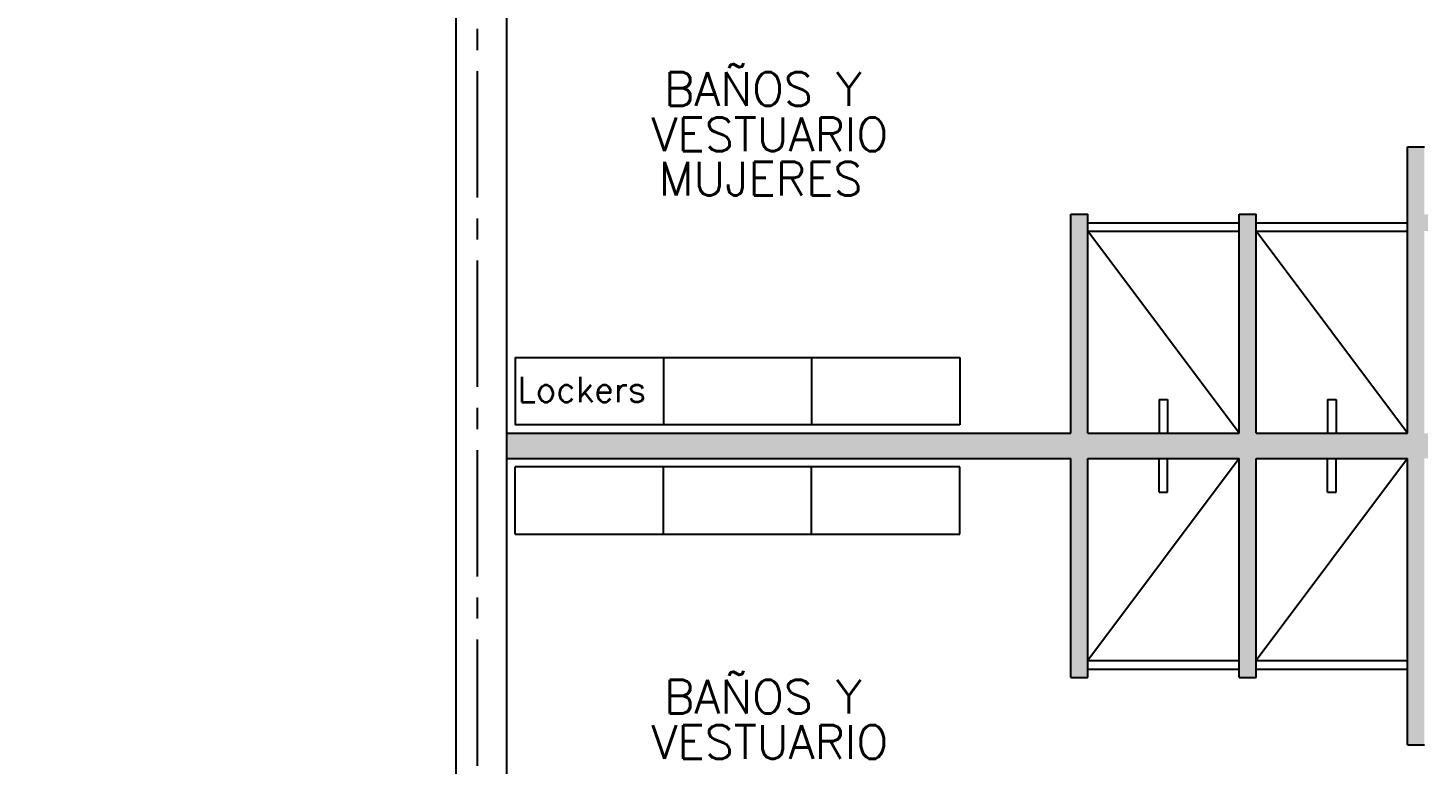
# Model space of a CAD drawing. Header units: metres. Extents: x 95 to 486, y 2972 to 3465.
# Drawn here: x 168.99 to 177.25, y 3237.64 to 3242.01 of the extents above; entities that cross this region are included whole.
import ezdxf

# ---------------------------------------------------------------- set-up
doc = ezdxf.new("R2010")
doc.units = ezdxf.units.M
doc.linetypes.add('CENTER2', pattern=[1.125, 0.75, -0.125, 0.125, -0.125])
doc.linetypes.add('DASHDOT2', pattern=[0.5, 0.25, -0.125, 0, -0.125])
for name, color, linetype in [('0_HOJA-CARATULA', 7, 'Continuous'), ('0_LINEAS-MEDIANERAS', 1, 'DASHDOT2'), ('0_MUROS', 7, 'Continuous'), ('0_SANITARIOS', 1, 'Continuous'), ('E_EQUIPAMIENTO', 1, 'Continuous'), ('T_TEXTOS', 3, 'Continuous'), ('T_TEXTOS-EQUIPAMIENTO', 5, 'Continuous')]:
    doc.layers.add(name, color=color, linetype=linetype)
doc.styles.add('ROMANS', font='romans.shx', dxfattribs={"width": 0.8, "height": 0.15})

msp = doc.modelspace()

# ---------------------------------------------------------------- hatches: boundary and pattern name
at = {"layer": '0_MUROS'}
msp.add_hatch(color=256, dxfattribs=at).paths.add_polyline_path([(181.3361, 3241.3036), (181.1861, 3241.3036), (181.1861, 3240.9036), (180.9361, 3240.9036), (180.9361, 3240.8036), (181.1861, 3240.8036), (181.1861, 3239.6036), (180.2861, 3239.6036), (180.2861, 3240.8036), (180.3361, 3240.8036), (180.3361, 3240.9036), (179.9361, 3240.9036), (179.9361, 3240.8036), (180.1861, 3240.8036), (180.1861, 3239.6036), (179.2861, 3239.6036), (179.2861, 3240.8036), (179.3361, 3240.8036), (179.3361, 3240.9036), (178.9361, 3240.9036), (178.9361, 3240.8036), (179.1861, 3240.8036), (179.1861, 3239.6036), (178.2861, 3239.6036), (178.2861, 3240.8036), (178.3361, 3240.8036), (178.3361, 3240.9036), (177.9361, 3240.9036), (177.9361, 3240.8036), (178.1861, 3240.8036), (178.1861, 3239.6036), (177.2861, 3239.6036), (177.2861, 3240.8036), (177.3361, 3240.8036), (177.3361, 3240.9036), (177.2861, 3240.9036), (177.2861, 3241.3036), (177.1861, 3241.3036), (177.1861, 3239.6036), (176.2861, 3239.6036), (176.2861, 3240.9036), (176.1861, 3240.9036), (176.1861, 3239.6036), (175.2861, 3239.6036), (175.2861, 3240.9036), (175.1861, 3240.9036), (175.1861, 3239.6036), (171.8361, 3239.6036), (171.8361, 3239.4536), (175.1861, 3239.4536), (175.1861, 3238.1536), (175.2861, 3238.1536), (175.2861, 3239.4536), (176.1861, 3239.4536), (176.1861, 3238.1536), (176.2861, 3238.1536), (176.2861, 3239.4536), (177.1861, 3239.4536), (177.1861, 3237.7536), (177.2861, 3237.7536), (177.2861, 3239.4536), (178.1861, 3239.4536), (178.1861, 3238.2536), (177.9361, 3238.2536), (177.9361, 3238.1536), (178.3361, 3238.1536), (178.3361, 3238.2536), (178.2861, 3238.2536), (178.2861, 3239.4536), (179.1861, 3239.4536), (179.1861, 3238.2536), (178.9361, 3238.2536), (178.9361, 3238.1536), (179.3361, 3238.1536), (179.3361, 3238.2536), (179.2861, 3238.2536), (179.2861, 3239.4536), (180.1861, 3239.4536), (180.1861, 3238.2536), (179.9361, 3238.2536), (179.9361, 3238.1536), (180.3361, 3238.1536), (180.3361, 3238.2536), (180.2861, 3238.2536), (180.2861, 3239.4536), (181.1861, 3239.4536), (181.1861, 3238.2536), (180.9361, 3238.2536), (180.9361, 3238.1536), (181.1861, 3238.1536), (181.1861, 3237.7536), (181.3361, 3237.7536)])

# ---------------------------------------------------------------- linework, layer by layer
at = {"layer": '0_HOJA-CARATULA'}
msp.add_circle((196.2281, 3222.4589), 101.1095, dxfattribs=at)
at = {"layer": '0_LINEAS-MEDIANERAS', "linetype": 'CENTER2'}
msp.add_line((171.6611, 3232.0036), (171.6611, 3252.3936), dxfattribs=at)
at = {"layer": '0_MUROS'}
for p, q in [((171.5361, 3232.0536), (171.5361, 3252.5436)), ((171.8361, 3232.0536), (171.8361, 3252.2436)), ((177.1861, 3241.3036), (177.2861, 3241.3036)), ((177.1861, 3239.6036), (177.1861, 3241.3036)), ((175.1861, 3240.9036), (175.2861, 3240.9036)), ((175.1861, 3239.6036), (175.1861, 3240.9036)), ((175.2861, 3239.6036), (175.2861, 3240.9036)), ((176.1861, 3239.6036), (176.1861, 3240.9036)), ((176.1861, 3240.9036), (176.2861, 3240.9036)), ((176.2861, 3239.6036), (176.2861, 3240.9036)), ((171.8361, 3239.6036), (175.1861, 3239.6036)), ((175.2861, 3239.6036), (176.1861, 3239.6036)), ((176.2861, 3239.6036), (177.1861, 3239.6036)), ((171.8361, 3239.4536), (175.1861, 3239.4536)), ((175.1861, 3238.1536), (175.1861, 3239.4536)), ((175.2861, 3238.1536), (175.2861, 3239.4536)), ((175.2861, 3239.4536), (176.1861, 3239.4536)), ((176.1861, 3238.1536), (176.1861, 3239.4536)), ((176.2861, 3238.1536), (176.2861, 3239.4536)), ((176.2861, 3239.4536), (177.1861, 3239.4536)), ((177.1861, 3237.7536), (177.1861, 3239.4536)), ((175.1861, 3238.1536), (175.2861, 3238.1536)), ((176.1861, 3238.1536), (176.2861, 3238.1536)), ((177.1861, 3237.7536), (177.2861, 3237.7536))]:
    msp.add_line(p, q, dxfattribs=at)
at = {"layer": '0_SANITARIOS', "color": 2}
for p, q in [((175.2861, 3240.8536), (176.1861, 3240.8536)), ((175.2861, 3240.8036), (176.1861, 3240.8036)), ((176.2861, 3240.8536), (177.1861, 3240.8536)), ((176.2861, 3240.8036), (177.1861, 3240.8036)), ((175.2861, 3238.2536), (176.1861, 3238.2536)), ((176.2861, 3238.2536), (177.1861, 3238.2536)), ((175.2861, 3238.2036), (176.1861, 3238.2036)), ((176.2861, 3238.2036), (177.1861, 3238.2036))]:
    msp.add_line(p, q, dxfattribs=at)
at = {"layer": '0_SANITARIOS', "color": 5}
for p, q in [((176.1861, 3239.6036), (175.2861, 3240.8036)), ((177.1861, 3239.6036), (176.2861, 3240.8036)), ((176.1861, 3239.4536), (175.2861, 3238.2536)), ((177.1861, 3239.4536), (176.2861, 3238.2536))]:
    msp.add_line(p, q, dxfattribs=at)
at = {"layer": '0_SANITARIOS'}
for p, q in [((175.7111, 3239.8036), (175.7111, 3239.6036)), ((175.7111, 3239.8036), (175.7611, 3239.8036)), ((175.7611, 3239.8036), (175.7611, 3239.6036)), ((176.7111, 3239.8036), (176.7111, 3239.6036)), ((176.7111, 3239.8036), (176.7611, 3239.8036)), ((176.7611, 3239.8036), (176.7611, 3239.6036)), ((175.7111, 3239.2536), (175.7111, 3239.4536)), ((175.7611, 3239.2536), (175.7611, 3239.4536)), ((176.7111, 3239.2536), (176.7111, 3239.4536)), ((176.7611, 3239.2536), (176.7611, 3239.4536)), ((175.7111, 3239.2536), (175.7611, 3239.2536)), ((176.7111, 3239.2536), (176.7611, 3239.2536))]:
    msp.add_line(p, q, dxfattribs=at)
at = {"layer": 'E_EQUIPAMIENTO'}
for p, q in [((171.8861, 3240.0536), (171.8861, 3239.6536)), ((171.8861, 3240.0536), (174.5261, 3240.0536)), ((172.7661, 3240.0536), (172.7661, 3239.6536)), ((173.6461, 3240.0536), (173.6461, 3239.6536)), ((174.5261, 3240.0536), (174.5261, 3239.6536)), ((174.5261, 3239.6536), (171.8861, 3239.6536)), ((171.8861, 3239.0036), (171.8861, 3239.4036)), ((174.5261, 3239.4036), (171.8861, 3239.4036)), ((172.7661, 3239.0036), (172.7661, 3239.4036)), ((173.6461, 3239.0036), (173.6461, 3239.4036)), ((174.5261, 3239.0036), (174.5261, 3239.4036)), ((171.8861, 3239.0036), (174.5261, 3239.0036))]:
    msp.add_line(p, q, dxfattribs=at)

# ---------------------------------------------------------------- texts
at = {"layer": 'T_TEXTOS', "style": 'ROMANS'}
for s, p in [('BAÑOS Y', (172.7706, 3241.5474)), ('VESTUARIO', (172.6954, 3241.2778)), ('MUJERES', (172.7393, 3241.0144)), ('BAÑOS Y', (172.7706, 3237.94)), ('VESTUARIO', (172.6954, 3237.6704))]:
    msp.add_text(s, height=0.2, dxfattribs=at).set_placement(p)
at = {"layer": 'T_TEXTOS-EQUIPAMIENTO', "style": 'ROMANS'}
msp.add_text('Lockers', height=0.15, dxfattribs=at).set_placement((171.8987, 3239.7881, -3))

doc.saveas('drawing.dxf')
